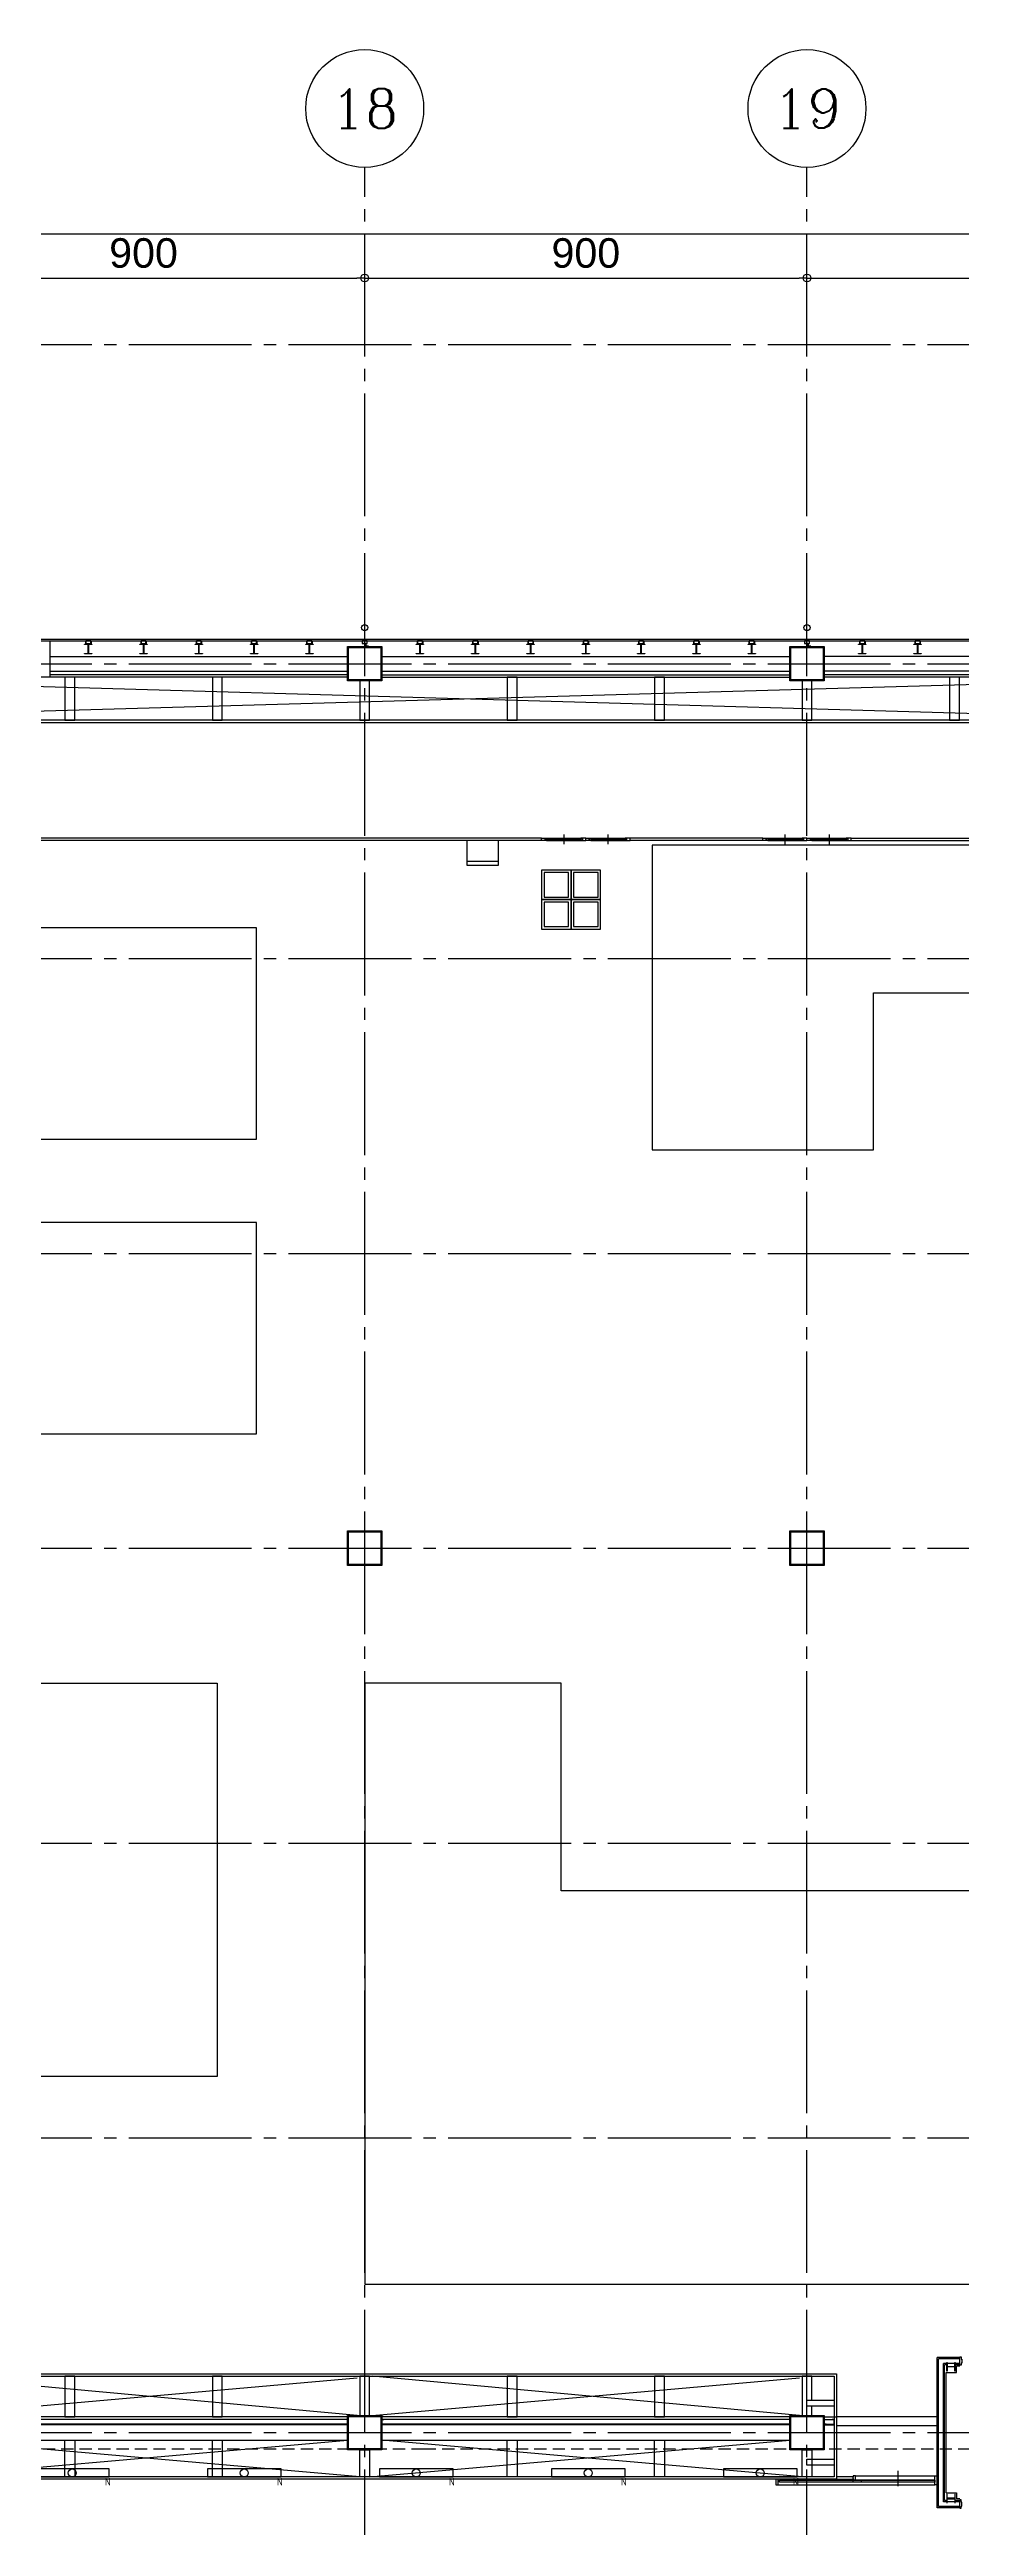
# Model space of a CAD drawing. Header units: millimetres. Extents: x -48783 to 40488, y 6477 to 32964.
# Drawn here: x 14659 to 16512, y 14959 to 20000 of the extents above; entities that cross this region are included whole.
import ezdxf
from ezdxf.enums import TextEntityAlignment as Align

# ---------------------------------------------------------------- set-up
doc = ezdxf.new("R2010")
doc.units = ezdxf.units.MM
doc.header["$LTSCALE"] = 100
doc.linetypes.add('X-N-FAB-L20$0$COL-CEN-LIN', pattern=[3.25, 2.5, -0.25, 0.25, -0.25])
doc.linetypes.add('X-N-FAB-L20$0$HIDDEN', pattern=[0.375, 0.25, -0.125])
for name, color, linetype in [('0-XREF', 7, 'Continuous'), ('188K-SM-06-F1-L20-ELEC-LIGHT-Y2257103$0$E-LIGHT(W)-N', 8, 'Continuous'), ('X-N-FAB-L20$0$0-MC', 8, 'Continuous'), ('X-N-FAB-L20$0$0-NC', 8, 'Continuous'), ('X-N-FAB-L20$0$08', 8, 'Continuous'), ('X-N-FAB-L20$0$200K新增範圍', 8, 'Continuous'), ('X-N-FAB-L20$0$A-WALL-IN', 8, 'Continuous'), ('X-N-FAB-L20$0$ASP_4', 8, 'Continuous'), ('X-N-FAB-L20$0$ASP_5', 8, 'Continuous'), ('X-N-FAB-L20$0$BLOCK', 8, 'Continuous'), ('X-N-FAB-L20$0$CCL', 8, 'X-N-FAB-L20$0$COL-CEN-LIN'), ('X-N-FAB-L20$0$COL-S', 8, 'Continuous'), ('X-N-FAB-L20$0$DOOR', 8, 'Continuous'), ('X-N-FAB-L20$0$WALL-P', 8, 'Continuous'), ('X-N-FAB-L20$0$WIN-S', 8, 'Continuous')]:
    doc.layers.add(name, color=color, linetype=linetype)
doc.layers.add('X-N-FAB-L20$0$A-BLOCK', color=8, linetype='Continuous', plot=False)
doc.layers.add('X-N-FAB-L20$0$DIM', color=8, linetype='Continuous', plot=False)
doc.styles.add('188K-SM-06-F1-L20-ELEC-LIGHT-Y2257103$0$Standard', font='arial.ttf')
doc.styles.add('X-N-FAB-L20$0$COL-NUM', font='romanc')
doc.styles.add('X-N-FAB-L20$0$DimStyUse', font='romans.shx', dxfattribs={"width": 0.7})
doc.styles.add('X-N-FAB-L20$0$Gen-Text', font='arial.ttf', dxfattribs={"height": 2.5})
doc.dimstyles.new('X-N-FAB-L20$0$CIRL', dxfattribs={"dimtxt": 30, "dimasz": 8, "dimexe": 8, "dimexo": 0, "dimgap": 5, "dimtad": 1, "dimdsep": 46, "dimtxsty": 'X-N-FAB-L20$0$DimStyUse', "dimblk": 'X-N-FAB-L20$0$_Origin', "dimcen": 10, "dimdle": 8, "dimclrt": 2, "dimazin": 0, "dimtfac": 1, "dimtix": 1, "dimtmove": 2, "dimatfit": 3, "dimfxl": 10, "dimtolj": 1, "dimarcsym": 0})

# ---------------------------------------------------------------- blocks, each defined once
blk = doc.blocks.new('*U80')
at = {"ltscale": 600}
blk.add_lwpolyline([(75, 8.1), (-75, 8.1), (-75, -8.1), (75, -8.1)], close=True, dxfattribs=at)
blk.add_circle((0, 0), 8.1, dxfattribs=at)
at = {"style": '188K-SM-06-F1-L20-ELEC-LIGHT-Y2257103$0$Standard', "width": 0.8}
blk.add_text('N', height=15, rotation=360, dxfattribs=at).set_placement((78.5, -18.1), align=Align.MIDDLE_RIGHT)
blk = doc.blocks.new('*U100')
at = {"layer": '188K-SM-06-F1-L20-ELEC-LIGHT-Y2257103$0$E-LIGHT(W)-N'}
blk.add_blockref('*U80', (-1.8, 8.9), dxfattribs=at)
blk = doc.blocks.new('*U99')
at = {"color": 0, "linetype": 'ByBlock', "lineweight": -2, "transparency": 16777216}
for p in [(0, 0), (350, 0), (700, 0), (1050, 0), (1400, 0), (1750, 0), (2100, 0), (2450, 0), (2800, 0), (3150, 0), (3500, 0), (3850, 0), (4200, 0)]:
    blk.add_blockref('*U100', p, dxfattribs=at)
blk = doc.blocks.new('188K-SM-06-F1-L20-ELEC-LIGHT-Y2257103')
blk.add_blockref('*U99', (11906.7, 15059.2))
blk = doc.blocks.new('X-N-FAB-L20$0$_Origin')
at = {"color": 0, "linetype": 'ByBlock', "lineweight": -2}
blk.add_line((0, 0), (-1, 0), dxfattribs=at)
blk.add_circle((0, 0), 0.5, dxfattribs=at)
blk = doc.blocks.new('*D182')
at = {"layer": 'DefPoints', "color": 0, "transparency": 16777216}
for p in [(27970, 9025), (1020, 8935), (27970, 8935)]:
    blk.add_point(p, dxfattribs=at)
at = {"layer": 'X-N-FAB-L20$0$DIM', "color": 0, "lineweight": -2, "transparency": 16777216}
for p, q in [((1020, 8935), (1020, 9045)), ((1036, 9025), (27954, 9025)), ((27970, 8935), (27970, 9045))]:
    blk.add_line(p, q, dxfattribs=at)
at = {"layer": 'X-N-FAB-L20$0$DIM', "color": 0, "lineweight": -2, "transparency": 16777216, "xscale": 16, "yscale": 16, "zscale": 16, "rotation": 180}
blk.add_blockref('X-N-FAB-L20$0$_Origin', (1020, 9025), dxfattribs=at)
at = {"layer": 'X-N-FAB-L20$0$DIM', "color": 0, "lineweight": -2, "transparency": 16777216, "xscale": 16, "yscale": 16, "zscale": 16}
blk.add_blockref('X-N-FAB-L20$0$_Origin', (27970, 9025), dxfattribs=at)
at = {"layer": 'X-N-FAB-L20$0$DIM', "color": 2, "transparency": 16777216, "insert": (14495, 9075.6), "char_height": 2.5, "attachment_point": 5, "style": 'X-N-FAB-L20$0$Gen-Text'}
blk.add_mtext('\\A1;{\\H24x;26950}', dxfattribs=at)
blk = doc.blocks.new('*D153')
at = {"layer": 'DefPoints', "color": 0, "transparency": 16777216}
for p in [(16320, 8935), (15420, 8845), (16320, 8845)]:
    blk.add_point(p, dxfattribs=at)
at = {"layer": 'X-N-FAB-L20$0$DIM', "color": 0, "lineweight": -2, "transparency": 16777216}
for p, q in [((15420, 8845), (15420, 8955)), ((15436, 8935), (16304, 8935)), ((16320, 8845), (16320, 8955))]:
    blk.add_line(p, q, dxfattribs=at)
at = {"layer": 'X-N-FAB-L20$0$DIM', "color": 0, "lineweight": -2, "transparency": 16777216, "xscale": 16, "yscale": 16, "zscale": 16, "rotation": 180}
blk.add_blockref('X-N-FAB-L20$0$_Origin', (15420, 8935), dxfattribs=at)
at = {"layer": 'X-N-FAB-L20$0$DIM', "color": 0, "lineweight": -2, "transparency": 16777216, "xscale": 16, "yscale": 16, "zscale": 16}
blk.add_blockref('X-N-FAB-L20$0$_Origin', (16320, 8935), dxfattribs=at)
at = {"layer": 'X-N-FAB-L20$0$DIM', "color": 2, "transparency": 16777216, "insert": (15870, 8985.6), "char_height": 2.5, "attachment_point": 5, "style": 'X-N-FAB-L20$0$Gen-Text'}
blk.add_mtext('\\A1;{\\H24x;900}', dxfattribs=at)
blk = doc.blocks.new('X-N-FAB-L20$0$cn-y')
at = {"layer": 'X-N-FAB-L20$0$0-MC'}
blk.add_circle((-50, 0), 50, dxfattribs=at)
at = {"layer": 'X-N-FAB-L20$0$0-NC', "style": 'X-N-FAB-L20$0$COL-NUM'}
blk.add_attdef('GRID-Y', text='', height=50, dxfattribs=at).set_placement((-50, 0), align=Align.MIDDLE_CENTER)
blk = doc.blocks.new('*D154')
at = {"layer": 'DefPoints', "color": 0, "transparency": 16777216}
for p in [(17220, 8935), (16320, 8845), (17220, 8845)]:
    blk.add_point(p, dxfattribs=at)
at = {"layer": 'X-N-FAB-L20$0$DIM', "color": 0, "lineweight": -2, "transparency": 16777216}
for p, q in [((16320, 8845), (16320, 8955)), ((16336, 8935), (17204, 8935)), ((17220, 8845), (17220, 8955))]:
    blk.add_line(p, q, dxfattribs=at)
at = {"layer": 'X-N-FAB-L20$0$DIM', "color": 0, "lineweight": -2, "transparency": 16777216, "xscale": 16, "yscale": 16, "zscale": 16, "rotation": 180}
blk.add_blockref('X-N-FAB-L20$0$_Origin', (16320, 8935), dxfattribs=at)
at = {"layer": 'X-N-FAB-L20$0$DIM', "color": 0, "lineweight": -2, "transparency": 16777216, "xscale": 16, "yscale": 16, "zscale": 16}
blk.add_blockref('X-N-FAB-L20$0$_Origin', (17220, 8935), dxfattribs=at)
at = {"layer": 'X-N-FAB-L20$0$DIM', "color": 2, "transparency": 16777216, "insert": (16770, 8985.6), "char_height": 2.5, "attachment_point": 5, "style": 'X-N-FAB-L20$0$Gen-Text'}
blk.add_mtext('\\A1;{\\H24x;900}', dxfattribs=at)
blk = doc.blocks.new('*D155')
at = {"layer": 'DefPoints', "color": 0, "transparency": 16777216}
for p in [(18120, 8935), (17220, 8845), (18120, 8845)]:
    blk.add_point(p, dxfattribs=at)
at = {"layer": 'X-N-FAB-L20$0$DIM', "color": 0, "lineweight": -2, "transparency": 16777216}
for p, q in [((17220, 8845), (17220, 8955)), ((17236, 8935), (18104, 8935)), ((18120, 8845), (18120, 8955))]:
    blk.add_line(p, q, dxfattribs=at)
at = {"layer": 'X-N-FAB-L20$0$DIM', "color": 0, "lineweight": -2, "transparency": 16777216, "xscale": 16, "yscale": 16, "zscale": 16, "rotation": 180}
blk.add_blockref('X-N-FAB-L20$0$_Origin', (17220, 8935), dxfattribs=at)
at = {"layer": 'X-N-FAB-L20$0$DIM', "color": 0, "lineweight": -2, "transparency": 16777216, "xscale": 16, "yscale": 16, "zscale": 16}
blk.add_blockref('X-N-FAB-L20$0$_Origin', (18120, 8935), dxfattribs=at)
at = {"layer": 'X-N-FAB-L20$0$DIM', "color": 2, "transparency": 16777216, "insert": (17670, 8985.6), "char_height": 2.5, "attachment_point": 5, "style": 'X-N-FAB-L20$0$Gen-Text'}
blk.add_mtext('\\A1;{\\H24x;900}', dxfattribs=at)
blk = doc.blocks.new('X-N-FAB-L20$0$A$Cc7bb84f0')
at = {"layer": 'X-N-FAB-L20$0$COL-S'}
for points in [[(0, 70), (70, 70), (70, 0), (0, 0)], [(2, 68), (68, 68), (68, 2), (2, 2)]]:
    blk.add_lwpolyline(points, close=True, dxfattribs=at)
blk = doc.blocks.new('X-N-FAB-L20$0$A$C1d07c4d4')
for centre in [(16017.4, 8198.6), (16917.4, 8198.6)]:
    blk.add_circle(centre, 6.25)
at = {"layer": 'X-N-FAB-L20$0$08'}
for p, q in [((15162.4, 8175), (19592.4, 8175)), ((15162.4, 8171.5), (19595.9, 8171.5)), ((15377.4, 8097.5), (15377.4, 8171.5)), ((15377.4, 8140), (15982.4, 8140)), ((16052.4, 8140), (16882.4, 8140)), ((17752.4, 8140), (16952.4, 8140)), ((14702.4, 8097.5), (17752.4, 8010)), ((14702.4, 8010), (17752.4, 8097.5)), ((15377.4, 8097.5), (15152.4, 8097.5)), ((15377.4, 8110), (15982.4, 8110)), ((15982.4, 8102.5), (15377.4, 8102.5)), ((15982.4, 8097.5), (15377.4, 8097.5)), ((16052.4, 8110), (16882.4, 8110)), ((16052.4, 8102.5), (16882.4, 8102.5)), ((16052.4, 8097.5), (16882.4, 8097.5)), ((17752.4, 8110), (16952.4, 8110)), ((17752.4, 8102.5), (16952.4, 8102.5)), ((17752.4, 8097.5), (16952.4, 8097.5)), ((17752.4, 8005), (14697.4, 8005)), ((17752.4, 8010), (14702.4, 8010)), ((16377.4, 7770), (15027.4, 7770)), ((16377.4, 7765), (15027.4, 7765)), ((16387.4, 7770), (16457.4, 7770)), ((16387.4, 7767.5), (16457.4, 7767.5)), ((16387.4, 7765), (16457.4, 7765)), ((16422.4, 7777.5), (16422.4, 7757.5)), ((16477.4, 7770), (16547.4, 7770)), ((16477.4, 7767.5), (16547.4, 7767.5)), ((16477.4, 7765), (16547.4, 7765)), ((16512.4, 7777.5), (16512.4, 7757.5)), ((16827.4, 7770), (16557.4, 7770)), ((16827.4, 7765), (16557.4, 7765)), ((16837.4, 7770), (16907.4, 7770)), ((16837.4, 7767.5), (16907.4, 7767.5)), ((16837.4, 7765), (16907.4, 7765)), ((16872.4, 7777.5), (16872.4, 7757.5)), ((16927.4, 7770), (16997.4, 7770)), ((16927.4, 7767.5), (16997.4, 7767.5)), ((16927.4, 7765), (16997.4, 7765)), ((16962.4, 7777.5), (16962.4, 7757.5)), ((17007.4, 7770), (17752.4, 7770)), ((17007.4, 7765), (17752.4, 7765)), ((16224.9, 7723), (16289.9, 7723)), ((15067.4, 4645), (16977.4, 4645)), ((15067.4, 4640), (16972.4, 4640)), ((16002.4, 4560), (15132.4, 4640)), ((16902.4, 4560), (16032.4, 4640)), ((16972.4, 4640), (16972.4, 4557)), ((16977.4, 4645), (16977.4, 4557)), ((15132.4, 4560), (16002.4, 4636.5)), ((16032.4, 4560), (16902.4, 4636.5))]:
    blk.add_line(p, q, dxfattribs=at)
for points in [[(15449.3, 8170), (15449.3, 8165), (15454.3, 8165), (15454.3, 8165.6), (15449.9, 8165.6), (15449.9, 8170)], [(15449.9, 8166.5), (15459.9, 8166.5), (15459.9, 8171.5), (15449.9, 8171.5)], [(15460.5, 8170), (15460.5, 8165), (15455.5, 8165), (15455.5, 8165.6), (15459.9, 8165.6), (15459.9, 8170)], [(15561.8, 8170), (15561.8, 8165), (15566.8, 8165), (15566.8, 8165.6), (15562.4, 8165.6), (15562.4, 8170)], [(15562.4, 8166.5), (15572.4, 8166.5), (15572.4, 8171.5), (15562.4, 8171.5)], [(15573, 8170), (15573, 8165), (15568, 8165), (15568, 8165.6), (15572.4, 8165.6), (15572.4, 8170)], [(15674.3, 8170), (15674.3, 8165), (15679.3, 8165), (15679.3, 8165.6), (15674.9, 8165.6), (15674.9, 8170)], [(15674.9, 8166.5), (15684.9, 8166.5), (15684.9, 8171.5), (15674.9, 8171.5)], [(15685.5, 8170), (15685.5, 8165), (15680.5, 8165), (15680.5, 8165.6), (15684.9, 8165.6), (15684.9, 8170)], [(15786.8, 8170), (15786.8, 8165), (15791.8, 8165), (15791.8, 8165.6), (15787.4, 8165.6), (15787.4, 8170)], [(15787.4, 8166.5), (15797.4, 8166.5), (15797.4, 8171.5), (15787.4, 8171.5)], [(15798, 8170), (15798, 8165), (15793, 8165), (15793, 8165.6), (15797.4, 8165.6), (15797.4, 8170)], [(15899.3, 8170), (15899.3, 8165), (15904.3, 8165), (15904.3, 8165.6), (15899.9, 8165.6), (15899.9, 8170)], [(15899.9, 8166.5), (15909.9, 8166.5), (15909.9, 8171.5), (15899.9, 8171.5)], [(15910.5, 8170), (15910.5, 8165), (15905.5, 8165), (15905.5, 8165.6), (15909.9, 8165.6), (15909.9, 8170)], [(16012.4, 8166.5), (16022.4, 8166.5), (16022.4, 8171.5), (16012.4, 8171.5)], [(16014.9, 8166.5), (16019.9, 8166.5), (16019.9, 8161.5), (16019.3, 8161.5), (16019.3, 8165.9), (16014.9, 8165.9)], [(16016.4, 8175), (16018.4, 8175), (16018.4, 8171.5), (16016.4, 8171.5)], [(16124.3, 8170), (16124.3, 8165), (16129.3, 8165), (16129.3, 8165.6), (16124.9, 8165.6), (16124.9, 8170)], [(16124.9, 8166.5), (16134.9, 8166.5), (16134.9, 8171.5), (16124.9, 8171.5)], [(16135.5, 8170), (16135.5, 8165), (16130.5, 8165), (16130.5, 8165.6), (16134.9, 8165.6), (16134.9, 8170)], [(16236.8, 8170), (16236.8, 8165), (16241.8, 8165), (16241.8, 8165.6), (16237.4, 8165.6), (16237.4, 8170)], [(16237.4, 8166.5), (16247.4, 8166.5), (16247.4, 8171.5), (16237.4, 8171.5)], [(16248, 8170), (16248, 8165), (16243, 8165), (16243, 8165.6), (16247.4, 8165.6), (16247.4, 8170)], [(16349.3, 8170), (16349.3, 8165), (16354.3, 8165), (16354.3, 8165.6), (16349.9, 8165.6), (16349.9, 8170)], [(16349.9, 8166.5), (16359.9, 8166.5), (16359.9, 8171.5), (16349.9, 8171.5)], [(16360.5, 8170), (16360.5, 8165), (16355.5, 8165), (16355.5, 8165.6), (16359.9, 8165.6), (16359.9, 8170)], [(16461.8, 8170), (16461.8, 8165), (16466.8, 8165), (16466.8, 8165.6), (16462.4, 8165.6), (16462.4, 8170)], [(16462.4, 8166.5), (16472.4, 8166.5), (16472.4, 8171.5), (16462.4, 8171.5)], [(16473, 8170), (16473, 8165), (16468, 8165), (16468, 8165.6), (16472.4, 8165.6), (16472.4, 8170)], [(16574.3, 8170), (16574.3, 8165), (16579.3, 8165), (16579.3, 8165.6), (16574.9, 8165.6), (16574.9, 8170)], [(16574.9, 8166.5), (16584.9, 8166.5), (16584.9, 8171.5), (16574.9, 8171.5)], [(16585.5, 8170), (16585.5, 8165), (16580.5, 8165), (16580.5, 8165.6), (16584.9, 8165.6), (16584.9, 8170)], [(16686.8, 8170), (16686.8, 8165), (16691.8, 8165), (16691.8, 8165.6), (16687.4, 8165.6), (16687.4, 8170)], [(16687.4, 8166.5), (16697.4, 8166.5), (16697.4, 8171.5), (16687.4, 8171.5)], [(16698, 8170), (16698, 8165), (16693, 8165), (16693, 8165.6), (16697.4, 8165.6), (16697.4, 8170)], [(16799.3, 8170), (16799.3, 8165), (16804.3, 8165), (16804.3, 8165.6), (16799.9, 8165.6), (16799.9, 8170)], [(16799.9, 8166.5), (16809.9, 8166.5), (16809.9, 8171.5), (16799.9, 8171.5)], [(16810.5, 8170), (16810.5, 8165), (16805.5, 8165), (16805.5, 8165.6), (16809.9, 8165.6), (16809.9, 8170)], [(16912.4, 8166.5), (16922.4, 8166.5), (16922.4, 8171.5), (16912.4, 8171.5)], [(16914.9, 8166.5), (16919.9, 8166.5), (16919.9, 8161.5), (16919.3, 8161.5), (16919.3, 8165.9), (16914.9, 8165.9)], [(16916.4, 8175), (16918.4, 8175), (16918.4, 8171.5), (16916.4, 8171.5)], [(17024.3, 8170), (17024.3, 8165), (17029.3, 8165), (17029.3, 8165.6), (17024.9, 8165.6), (17024.9, 8170)], [(17024.9, 8166.5), (17034.9, 8166.5), (17034.9, 8171.5), (17024.9, 8171.5)], [(17035.5, 8170), (17035.5, 8165), (17030.5, 8165), (17030.5, 8165.6), (17034.9, 8165.6), (17034.9, 8170)], [(17136.8, 8170), (17136.8, 8165), (17141.8, 8165), (17141.8, 8165.6), (17137.4, 8165.6), (17137.4, 8170)], [(17137.4, 8166.5), (17147.4, 8166.5), (17147.4, 8171.5), (17137.4, 8171.5)], [(17148, 8170), (17148, 8165), (17143, 8165), (17143, 8165.6), (17147.4, 8165.6), (17147.4, 8170)], [(15447.4, 8165), (15462.4, 8165), (15462.4, 8164.1), (15455.2, 8164.1), (15455.2, 8145.9), (15462.4, 8145.9), (15462.4, 8145), (15447.4, 8145), (15447.4, 8145.9), (15454.6, 8145.9), (15454.6, 8164.1), (15447.4, 8164.1)], [(15559.9, 8165), (15574.9, 8165), (15574.9, 8164.1), (15567.7, 8164.1), (15567.7, 8145.9), (15574.9, 8145.9), (15574.9, 8145), (15559.9, 8145), (15559.9, 8145.9), (15567.1, 8145.9), (15567.1, 8164.1), (15559.9, 8164.1)], [(15672.4, 8165), (15687.4, 8165), (15687.4, 8164.1), (15680.2, 8164.1), (15680.2, 8145.9), (15687.4, 8145.9), (15687.4, 8145), (15672.4, 8145), (15672.4, 8145.9), (15679.6, 8145.9), (15679.6, 8164.1), (15672.4, 8164.1)], [(15784.9, 8165), (15799.9, 8165), (15799.9, 8164.1), (15792.7, 8164.1), (15792.7, 8145.9), (15799.9, 8145.9), (15799.9, 8145), (15784.9, 8145), (15784.9, 8145.9), (15792.1, 8145.9), (15792.1, 8164.1), (15784.9, 8164.1)], [(15897.4, 8165), (15912.4, 8165), (15912.4, 8164.1), (15905.2, 8164.1), (15905.2, 8145.9), (15912.4, 8145.9), (15912.4, 8145), (15897.4, 8145), (15897.4, 8145.9), (15904.6, 8145.9), (15904.6, 8164.1), (15897.4, 8164.1)], [(15982.4, 8090), (15982.4, 8160), (16052.4, 8160), (16052.4, 8090)], [(15984.4, 8092), (15984.4, 8158), (16050.4, 8158), (16050.4, 8092)], [(16019.9, 8165), (16019.9, 8160), (16024.9, 8160), (16024.9, 8160.6), (16020.5, 8160.6), (16020.5, 8165)], [(16122.4, 8165), (16137.4, 8165), (16137.4, 8164.1), (16130.2, 8164.1), (16130.2, 8145.9), (16137.4, 8145.9), (16137.4, 8145), (16122.4, 8145), (16122.4, 8145.9), (16129.6, 8145.9), (16129.6, 8164.1), (16122.4, 8164.1)], [(16234.9, 8165), (16249.9, 8165), (16249.9, 8164.1), (16242.7, 8164.1), (16242.7, 8145.9), (16249.9, 8145.9), (16249.9, 8145), (16234.9, 8145), (16234.9, 8145.9), (16242.1, 8145.9), (16242.1, 8164.1), (16234.9, 8164.1)], [(16347.4, 8165), (16362.4, 8165), (16362.4, 8164.1), (16355.2, 8164.1), (16355.2, 8145.9), (16362.4, 8145.9), (16362.4, 8145), (16347.4, 8145), (16347.4, 8145.9), (16354.6, 8145.9), (16354.6, 8164.1), (16347.4, 8164.1)], [(16459.9, 8165), (16474.9, 8165), (16474.9, 8164.1), (16467.7, 8164.1), (16467.7, 8145.9), (16474.9, 8145.9), (16474.9, 8145), (16459.9, 8145), (16459.9, 8145.9), (16467.1, 8145.9), (16467.1, 8164.1), (16459.9, 8164.1)], [(16572.4, 8165), (16587.4, 8165), (16587.4, 8164.1), (16580.2, 8164.1), (16580.2, 8145.9), (16587.4, 8145.9), (16587.4, 8145), (16572.4, 8145), (16572.4, 8145.9), (16579.6, 8145.9), (16579.6, 8164.1), (16572.4, 8164.1)], [(16684.9, 8165), (16699.9, 8165), (16699.9, 8164.1), (16692.7, 8164.1), (16692.7, 8145.9), (16699.9, 8145.9), (16699.9, 8145), (16684.9, 8145), (16684.9, 8145.9), (16692.1, 8145.9), (16692.1, 8164.1), (16684.9, 8164.1)], [(16797.4, 8165), (16812.4, 8165), (16812.4, 8164.1), (16805.2, 8164.1), (16805.2, 8145.9), (16812.4, 8145.9), (16812.4, 8145), (16797.4, 8145), (16797.4, 8145.9), (16804.6, 8145.9), (16804.6, 8164.1), (16797.4, 8164.1)], [(16882.4, 8090), (16882.4, 8160), (16952.4, 8160), (16952.4, 8090)], [(16884.4, 8092), (16884.4, 8158), (16950.4, 8158), (16950.4, 8092)], [(16919.9, 8165), (16919.9, 8160), (16924.9, 8160), (16924.9, 8160.6), (16920.5, 8160.6), (16920.5, 8165)], [(17022.4, 8165), (17037.4, 8165), (17037.4, 8164.1), (17030.2, 8164.1), (17030.2, 8145.9), (17037.4, 8145.9), (17037.4, 8145), (17022.4, 8145), (17022.4, 8145.9), (17029.6, 8145.9), (17029.6, 8164.1), (17022.4, 8164.1)], [(17134.9, 8165), (17149.9, 8165), (17149.9, 8164.1), (17142.7, 8164.1), (17142.7, 8145.9), (17149.9, 8145.9), (17149.9, 8145), (17134.9, 8145), (17134.9, 8145.9), (17142.1, 8145.9), (17142.1, 8164.1), (17134.9, 8164.1)], [(15407.4, 8010), (15427.4, 8010), (15427.4, 8097.5), (15407.4, 8097.5)], [(15707.4, 8010), (15727.4, 8010), (15727.4, 8097.5), (15707.4, 8097.5)], [(16007.4, 8010), (16027.4, 8010), (16027.4, 8090), (16007.4, 8090)], [(16307.4, 8010), (16327.4, 8010), (16327.4, 8097.5), (16307.4, 8097.5)], [(16607.4, 8010), (16627.4, 8010), (16627.4, 8097.5), (16607.4, 8097.5)], [(16907.4, 8010), (16927.4, 8010), (16927.4, 8090), (16907.4, 8090)], [(17207.4, 8010), (17227.4, 8010), (17227.4, 8097.5), (17207.4, 8097.5)], [(16224.9, 7715), (16289.9, 7715), (16289.9, 7765), (16224.9, 7765)], [(16377.4, 7770), (16384.4, 7770), (16384.4, 7765), (16377.4, 7765)], [(16467.4, 7770), (16460.4, 7770), (16460.4, 7765), (16467.4, 7765)], [(16467.4, 7770), (16474.4, 7770), (16474.4, 7765), (16467.4, 7765)], [(16557.4, 7770), (16550.4, 7770), (16550.4, 7765), (16557.4, 7765)], [(16827.4, 7770), (16834.4, 7770), (16834.4, 7765), (16827.4, 7765)], [(16917.4, 7770), (16910.4, 7770), (16910.4, 7765), (16917.4, 7765)], [(16917.4, 7770), (16924.4, 7770), (16924.4, 7765), (16917.4, 7765)], [(17007.4, 7770), (17000.4, 7770), (17000.4, 7765), (17007.4, 7765)], [(16602.4, 7755.5), (16602.4, 7135.5), (17052.4, 7135.5), (17052.4, 7455.5), (17752.4, 7455.5), (17752.4, 7755.5)], [(16377.4, 7645), (16437.4, 7645), (16437.4, 7705), (16377.4, 7705)], [(16377.4, 7585), (16497.4, 7585), (16497.4, 7705), (16377.4, 7705)], [(16382.4, 7650), (16432.4, 7650), (16432.4, 7700), (16382.4, 7700)], [(16437.4, 7645), (16497.4, 7645), (16497.4, 7705), (16437.4, 7705)], [(16442.4, 7650), (16492.4, 7650), (16492.4, 7700), (16442.4, 7700)], [(13907.4, 7047.5), (14067.4, 7047.5), (14067.4, 7227.5), (15317.4, 7227.5), (15317.4, 7157.5), (15797.4, 7157.5), (15797.4, 7587.5), (15317.4, 7587.5), (15317.4, 7467.5), (13777.4, 7467.5), (13777.4, 7647.5), (13617.4, 7647.5), (13617.4, 7467.5), (12394.4, 7467.5), (12394.4, 7227.5), (13907.4, 7227.5)], [(16377.4, 7585), (16437.4, 7585), (16437.4, 7645), (16377.4, 7645)], [(16382.4, 7590), (16432.4, 7590), (16432.4, 7640), (16382.4, 7640)], [(16437.4, 7585), (16497.4, 7585), (16497.4, 7645), (16437.4, 7645)], [(16442.4, 7590), (16492.4, 7590), (16492.4, 7640), (16442.4, 7640)], [(13907.4, 6447.5), (14067.4, 6447.5), (14067.4, 6627.5), (15317.4, 6627.5), (15317.4, 6557.5), (15797.4, 6557.5), (15797.4, 6987.5), (15317.4, 6987.5), (15317.4, 6867.5), (13777.4, 6867.5), (13777.4, 7047.5), (13617.4, 7047.5), (13617.4, 6867.5), (12394.4, 6867.5), (12394.4, 6627.5), (13907.4, 6627.5)], [(15982.4, 6290), (15982.4, 6360), (16052.4, 6360), (16052.4, 6290)], [(15984.4, 6292), (15984.4, 6358), (16050.4, 6358), (16050.4, 6292)], [(16882.4, 6290), (16882.4, 6360), (16952.4, 6360), (16952.4, 6290)], [(16884.4, 6292), (16884.4, 6358), (16950.4, 6358), (16950.4, 6292)], [(15267.4, 6050), (15717.4, 6050), (15717.4, 5250), (15267.4, 5250)], [(16017.4, 4827.5), (18417.4, 4827.5), (18417.4, 5627.5), (16417.4, 5627.5), (16417.4, 6050), (16017.4, 6050)], [(15407.4, 4557), (15427.4, 4557), (15427.4, 4640), (15407.4, 4640)], [(15707.4, 4557), (15727.4, 4557), (15727.4, 4640), (15707.4, 4640)], [(16007.4, 4560), (16027.4, 4560), (16027.4, 4640), (16007.4, 4640)], [(16307.4, 4557), (16327.4, 4557), (16327.4, 4640), (16307.4, 4640)], [(16607.4, 4557), (16627.4, 4557), (16627.4, 4640), (16607.4, 4640)], [(16972.4, 4578.8), (16917.4, 4578.8), (16917.4, 4591.2), (16972.4, 4591.2)], [(16882.4, 4490), (16882.4, 4560), (16952.4, 4560), (16952.4, 4490)], [(16884.4, 4492), (16884.4, 4558), (16950.4, 4558), (16950.4, 4492)]]:
    blk.add_lwpolyline(points, close=True, dxfattribs=at)
for points in [[(16013.7, 8175.2), (16016.7, 8175.2), (16016.7, 8173.6), (16018.2, 8173.6), (16018.2, 8175.2), (16021.2, 8175.2)], [(16913.7, 8175.2), (16916.7, 8175.2), (16916.7, 8173.6), (16918.2, 8173.6), (16918.2, 8175.2), (16921.2, 8175.2)], [(16384.4, 7767.5), (16384.4, 7770), (16387.4, 7770), (16387.4, 7765), (16384.4, 7765), (16384.4, 7765.5)], [(16460.4, 7767.5), (16460.4, 7770), (16457.4, 7770), (16457.4, 7765), (16460.4, 7765), (16460.4, 7765.5)], [(16474.4, 7767.5), (16474.4, 7770), (16477.4, 7770), (16477.4, 7765), (16474.4, 7765), (16474.4, 7765.5)], [(16550.4, 7767.5), (16550.4, 7770), (16547.4, 7770), (16547.4, 7765), (16550.4, 7765), (16550.4, 7765.5)], [(16834.4, 7767.5), (16834.4, 7770), (16837.4, 7770), (16837.4, 7765), (16834.4, 7765), (16834.4, 7765.5)], [(16910.4, 7767.5), (16910.4, 7770), (16907.4, 7770), (16907.4, 7765), (16910.4, 7765), (16910.4, 7765.5)], [(16924.4, 7767.5), (16924.4, 7770), (16927.4, 7770), (16927.4, 7765), (16924.4, 7765), (16924.4, 7765.5)], [(17000.4, 7767.5), (17000.4, 7770), (16997.4, 7770), (16997.4, 7765), (17000.4, 7765), (17000.4, 7765.5)], [(16927.4, 4591.2), (16927.4, 4640), (16907.4, 4640), (16907.4, 4560), (16927.4, 4560), (16927.4, 4578.8)], [(16878.4, 4543), (16878.4, 4542), (16882.4, 4542), (16882.4, 4552), (16878.4, 4552), (16878.4, 4551)]]:
    blk.add_lwpolyline(points, dxfattribs=at)
at = {"layer": 'X-N-FAB-L20$0$ASP_4'}
for points in [[(15978.4, 4543), (15978.4, 4542), (15982.4, 4542), (15982.4, 4552), (15978.4, 4552), (15978.4, 4551)], [(16056.4, 4543), (16056.4, 4542), (16052.4, 4542), (16052.4, 4552), (16056.4, 4552), (16056.4, 4551)]]:
    blk.add_lwpolyline(points, dxfattribs=at)
for points in [[(15982.4, 4490), (15982.4, 4560), (16052.4, 4560), (16052.4, 4490)], [(15984.4, 4492), (15984.4, 4558), (16050.4, 4558), (16050.4, 4492)], [(15407.4, 4510), (15427.4, 4510), (15427.4, 4435), (15407.4, 4435)], [(15707.4, 4510), (15727.4, 4510), (15727.4, 4435), (15707.4, 4435)], [(16007.4, 4490), (16027.4, 4490), (16027.4, 4435), (16007.4, 4435)], [(16307.4, 4510), (16327.4, 4510), (16327.4, 4435), (16307.4, 4435)], [(16607.4, 4510), (16627.4, 4510), (16627.4, 4435), (16607.4, 4435)], [(16907.4, 4490), (16927.4, 4490), (16927.4, 4435), (16907.4, 4435)], [(16972.4, 4458.8), (16917.4, 4458.8), (16917.4, 4471.2), (16972.4, 4471.2)]]:
    blk.add_lwpolyline(points, close=True, dxfattribs=at)
at = {"layer": 'X-N-FAB-L20$0$ASP_5'}
for p, q in [((15127.4, 4435), (15982.4, 4510)), ((16007.4, 4435), (15152.4, 4510)), ((16027.4, 4435), (16882.4, 4510)), ((16907.4, 4435), (16052.4, 4510))]:
    blk.add_line(p, q, dxfattribs=at)
at = {"layer": 'X-N-FAB-L20$0$DOOR'}
for points in [[(17228.4, 4676.5), (17228.4, 4679), (17230.9, 4679), (17230.9, 4674.5), (17232.4, 4674.5), (17232.4, 4666.5), (17230.9, 4666.5), (17230.9, 4662), (17228.4, 4662), (17228.4, 4664.5)], [(17228.4, 4373.5), (17228.4, 4371), (17230.9, 4371), (17230.9, 4375.5), (17232.4, 4375.5), (17232.4, 4383.5), (17230.9, 4383.5), (17230.9, 4388), (17228.4, 4388), (17228.4, 4385.5)]]:
    blk.add_lwpolyline(points, dxfattribs=at)
at = {"layer": 'X-N-FAB-L20$0$WALL-P'}
for p, q in [((17228.4, 4678), (17182.4, 4678)), ((17182.4, 4372), (17182.4, 4678)), ((17228.4, 4675.5), (17184.9, 4675.5)), ((17184.9, 4374.5), (17184.9, 4675.5)), ((17228.4, 4665.5), (17194.9, 4665.5)), ((17194.9, 4384.5), (17194.9, 4665.5)), ((17197.4, 4387), (17197.4, 4663)), ((17201.7, 4663), (17197.4, 4663)), ((17200.4, 4402.5), (17200.4, 4647.5)), ((17200.4, 4647.5), (17221.9, 4647.5)), ((17228.4, 4663), (17219.2, 4663)), ((17228.4, 4660), (17221.9, 4660)), ((17221.9, 4647.5), (17221.9, 4660)), ((15982.4, 4557), (15152.4, 4557)), ((15982.4, 4552), (15152.4, 4552)), ((15982.4, 4542), (15152.4, 4542)), ((15982.4, 4540.8), (15152.4, 4540.8)), ((16882.4, 4557), (16052.4, 4557)), ((16882.4, 4552), (16052.4, 4552)), ((16882.4, 4542), (16052.4, 4542)), ((16882.4, 4540.8), (16052.4, 4540.8)), ((16952.4, 4557), (16977.4, 4557)), ((16952.4, 4552), (16972.4, 4552)), ((16952.4, 4542), (16972.4, 4542)), ((16952.4, 4540.8), (16972.4, 4540.8)), ((16972.4, 4557), (16972.4, 4435)), ((16977.4, 4558), (17182.4, 4558)), ((16977.4, 4557), (16977.4, 4430)), ((16977.4, 4539.8), (17182.4, 4539.8)), ((15152.4, 4510), (15982.4, 4510)), ((16052.4, 4510), (16882.4, 4510)), ((16972.4, 4435), (12462.4, 4435)), ((16977.4, 4430), (12462.4, 4430)), ((17201.7, 4387), (17197.4, 4387)), ((17200.4, 4402.5), (17221.9, 4402.5)), ((17228.4, 4387), (17219.2, 4387)), ((17221.9, 4402.5), (17221.9, 4390)), ((17228.4, 4390), (17221.9, 4390)), ((17228.4, 4372), (17182.4, 4372)), ((17228.4, 4374.5), (17184.9, 4374.5)), ((17228.4, 4384.5), (17194.9, 4384.5))]:
    blk.add_line(p, q, dxfattribs=at)
for points in [[(17201.7, 4650.2), (17201.7, 4667.8), (17202.8, 4667.8), (17202.8, 4659.4), (17218.1, 4659.4), (17218.1, 4667.8), (17219.2, 4667.8), (17219.2, 4650.2), (17218.1, 4650.2), (17218.1, 4658.6), (17202.8, 4658.6), (17202.8, 4650.2)], [(17201.7, 4399.8), (17201.7, 4382.2), (17202.8, 4382.2), (17202.8, 4390.6), (17218.1, 4390.6), (17218.1, 4382.2), (17219.2, 4382.2), (17219.2, 4399.8), (17218.1, 4399.8), (17218.1, 4391.4), (17202.8, 4391.4), (17202.8, 4399.8)]]:
    blk.add_lwpolyline(points, close=True, dxfattribs=at)
for points in [[(17224.4, 4666.5), (17224.4, 4665.5), (17228.4, 4665.5), (17228.4, 4675.5), (17224.4, 4675.5), (17224.4, 4674.5)], [(16956.4, 4543), (16956.4, 4542), (16952.4, 4542), (16952.4, 4552), (16956.4, 4552), (16956.4, 4551)], [(16968.4, 4543), (16968.4, 4542), (16972.4, 4542), (16972.4, 4552), (16968.4, 4552), (16968.4, 4551)], [(17224.4, 4375.5), (17224.4, 4374.5), (17228.4, 4374.5), (17228.4, 4384.5), (17224.4, 4384.5), (17224.4, 4383.5)]]:
    blk.add_lwpolyline(points, dxfattribs=at)
at = {"layer": 'X-N-FAB-L20$0$WIN-S'}
for p, q in [((17016.4, 4437.2), (17177.4, 4437.2)), ((17102.4, 4447.2), (17102.4, 4416)), ((16858.9, 4419), (17177.4, 4419)), ((17011.4, 4435), (16977.4, 4435)), ((16977.4, 4430), (17011.4, 4430)), ((17011.4, 4430), (17011.4, 4435)), ((17016.4, 4429), (17177.4, 4429))]:
    blk.add_line(p, q, dxfattribs=at)
for points in [[(17011.4, 4431.5), (17011.4, 4429), (17016.4, 4429), (17016.4, 4437.2), (17011.4, 4437.2), (17011.4, 4434.7)], [(17182.4, 4421.5), (17182.4, 4419), (17177.4, 4419), (17177.4, 4437.2), (17182.4, 4437.2), (17182.4, 4434.7)]]:
    blk.add_lwpolyline(points, dxfattribs=at)
for points in [[(16858.9, 4430), (16853.9, 4430), (16853.9, 4419), (16858.9, 4419)], [(17027.4, 4424), (16861.4, 4424), (16861.4, 4428), (17027.4, 4428)], [(17177.4, 4424), (17011.4, 4424), (17011.4, 4428), (17177.4, 4428)]]:
    blk.add_lwpolyline(points, close=True, dxfattribs=at)
blk = doc.blocks.new('X-N-FAB-L20$0$A$C20c95bda')
at = {"layer": 'X-N-FAB-L20$0$CCL'}
for p, q in [((16320, 0), (16320, 9160)), ((17220, 0), (17220, 9160)), ((240, 8800), (28330, 8800)), ((240, 8150), (28330, 8150)), ((240, 7550), (28330, 7550)), ((240, 6950), (28330, 6950)), ((240, 6350), (28330, 6350)), ((240, 5750), (28330, 5750)), ((240, 5150), (28330, 5150)), ((240, 4550), (28330, 4550))]:
    blk.add_line(p, q, dxfattribs=at)
at = {"layer": 'X-N-FAB-L20$0$200K新增範圍'}
for p in [(16285, 8115), (17185, 8115), (16285, 6315), (17185, 6315), (16285, 4515), (17185, 4515)]:
    blk.add_blockref('X-N-FAB-L20$0$A$Cc7bb84f0', p, dxfattribs=at)
at = {"layer": 'X-N-FAB-L20$0$A-BLOCK'}
ref = blk.add_blockref('X-N-FAB-L20$0$cn-y', (16440, 9280), dxfattribs=dict(at, xscale=2.399999999999997, yscale=2.399999999999997, zscale=2.399999999999997))
ref.add_attrib('GRID-Y', '18', dxfattribs={"layer": 'X-N-FAB-L20$0$0-NC', "height": 80, "style": 'X-N-FAB-L20$0$COL-NUM'}).set_placement((16320, 9280), align=Align.MIDDLE_CENTER)
ref = blk.add_blockref('X-N-FAB-L20$0$cn-y', (17340, 9280), dxfattribs=dict(at, xscale=2.399999999999997, yscale=2.399999999999997, zscale=2.399999999999997))
ref.add_attrib('GRID-Y', '19', dxfattribs={"layer": 'X-N-FAB-L20$0$0-NC', "height": 80, "style": 'X-N-FAB-L20$0$COL-NUM'}).set_placement((17220, 9280), align=Align.MIDDLE_CENTER)
at = {"layer": 'X-N-FAB-L20$0$DIM'}
for base, p1, p2, picture, middle in [((27970, 9025), (1020, 8935), (27970, 8935), '*D182', (14495, 9075.634)), ((16320, 8935), (15420, 8845), (16320, 8845), '*D153', (15870, 8985.634)), ((17220, 8935), (16320, 8845), (17220, 8845), '*D154', (16770, 8985.634)), ((18120, 8935), (17220, 8845), (18120, 8845), '*D155', (17670, 8985.634))]:
    dim = blk.add_linear_dim(base=base, p1=p1, p2=p2, text='{\\H24x;<>}', dimstyle='X-N-FAB-L20$0$CIRL', override={"dimtxt": 60, "dimasz": 16, "dimexe": 20, "dimgap": 20, "dimtxsty": 'X-N-FAB-L20$0$Gen-Text'}, dxfattribs=at)
    dim.commit()
    dim.dimension.update_dxf_attribs({"geometry": picture, "text_midpoint": middle})
blk = doc.blocks.new('X-N-FAB-L20')
at = {"layer": 'X-N-FAB-L20$0$A-WALL-IN', "linetype": 'X-N-FAB-L20$0$HIDDEN'}
for points in [[(6920, 15117), (15420, 15117)], [(15420, 15117), (20758.7, 15117), (20758.7, 14000), (17665, 14000), (17665, 14730)]]:
    blk.add_lwpolyline(points, dxfattribs=at)
blk.add_blockref('X-N-FAB-L20$0$A$C1d07c4d4', (-717.4, 10625))
at = {"layer": 'X-N-FAB-L20$0$BLOCK'}
blk.add_blockref('X-N-FAB-L20$0$A$C20c95bda', (-1020, 10600), dxfattribs=at)

msp = doc.modelspace()

# ---------------------------------------------------------------- block references
at = {"layer": '0-XREF'}
for name in ['188K-SM-06-F1-L20-ELEC-LIGHT-Y2257103', 'X-N-FAB-L20']:
    msp.add_blockref(name, (0, 0), dxfattribs=at)

doc.saveas('drawing.dxf')
